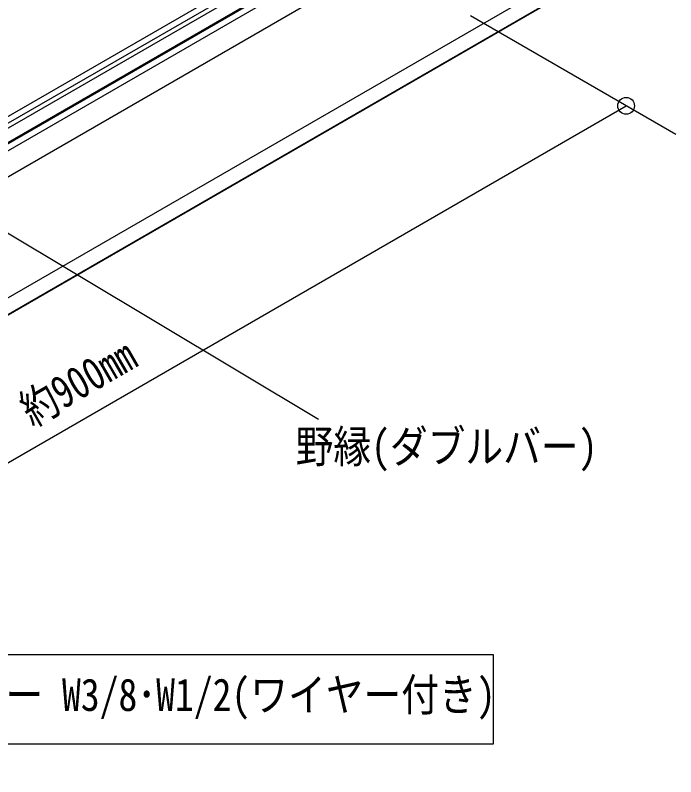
# Model space of a CAD drawing. Units: millimetres on the paper. Extents: x -3.97 to 3.97, y -2.75 to 2.75.
# Drawn here: x 0.135 to 1.243, y -0.866 to 0.412 of the extents above; entities that cross this region are included whole.
import ezdxf
from ezdxf.enums import TextEntityAlignment as Align

# ---------------------------------------------------------------- set-up
doc = ezdxf.new("R2010")
doc.units = ezdxf.units.MM
doc.header["$LTSCALE"] = 0.03
for name, color, linetype in [('0-0_文字･図枠･寸法', 7, 'Continuous'), ('0-3_天井下地', 7, 'Continuous'), ('0-4_天井ボード', 7, 'Continuous')]:
    doc.layers.add(name, color=color, linetype=linetype)
doc.styles.add('ＭＳ ゴシック', font='')
doc.styles.get('ＭＳ ゴシック').set_extended_font_data('MS Gothic')

msp = doc.modelspace()

# ---------------------------------------------------------------- linework, layer by layer
at = {"layer": '0-0_文字･図枠･寸法'}
for p, q in [((1.24294, 0.21159), (0.89831, 0.41055)), ((-0.63213, -0.77468), (1.15963, 0.25969)), ((-0.00512, 0.12247), (0.64332, -0.26627))]:
    msp.add_line(p, q, dxfattribs=at)
msp.add_lwpolyline([(-0.21389, -0.6614), (-0.21389, -0.81116), (0.9372, -0.81116), (0.9372, -0.6614)], close=True, dxfattribs=at)
msp.add_circle((1.15963, 0.25969), 0.01408, dxfattribs=at)
at = {"layer": '0-3_天井下地'}
for p, q in [((-0.98892, -0.45707), (0.64328, 0.48517)), ((-0.96017, -0.48415), (0.71789, 0.48457)), ((-1.04777, -0.43358), (0.51191, 0.46681)), ((-1.03782, -0.43933), (0.52204, 0.46116)), ((-1.02885, -0.44245), (0.52638, 0.45537)), ((-1.00128, -0.45043), (0.55038, 0.44533)), ((-0.9991, -0.45146), (0.5524, 0.44421))]:
    msp.add_line(p, q, dxfattribs=at)
at = {"layer": '0-4_天井ボード'}
for p, q in [((-1.21999, -0.83757), (1.16903, 0.54158)), ((-1.21999, -0.86516), (1.16903, 0.51399)), ((-1.21999, -0.86631), (1.16903, 0.51284))]:
    msp.add_line(p, q, dxfattribs=at)

# ---------------------------------------------------------------- texts
at = {"layer": '0-0_文字･図枠･寸法', "style": 'ＭＳ ゴシック', "width": 0.8}
msp.add_text('約900mm', height=0.05461, rotation=30, dxfattribs=at).set_placement((0.17163, -0.29407), align=Align.BOTTOM_LEFT)
at = {"layer": '0-0_文字･図枠･寸法', "style": 'ＭＳ ゴシック', "width": 0.85}
for s, p in [('野縁(ダブルバー)', (0.60522, -0.35565)), ('BBクリッパー W3/8･W1/2(ワイヤー付き)', (-0.19804, -0.77225))]:
    msp.add_text(s, height=0.05461, dxfattribs=at).set_placement(p, align=Align.BOTTOM_LEFT)

doc.saveas('drawing.dxf')
